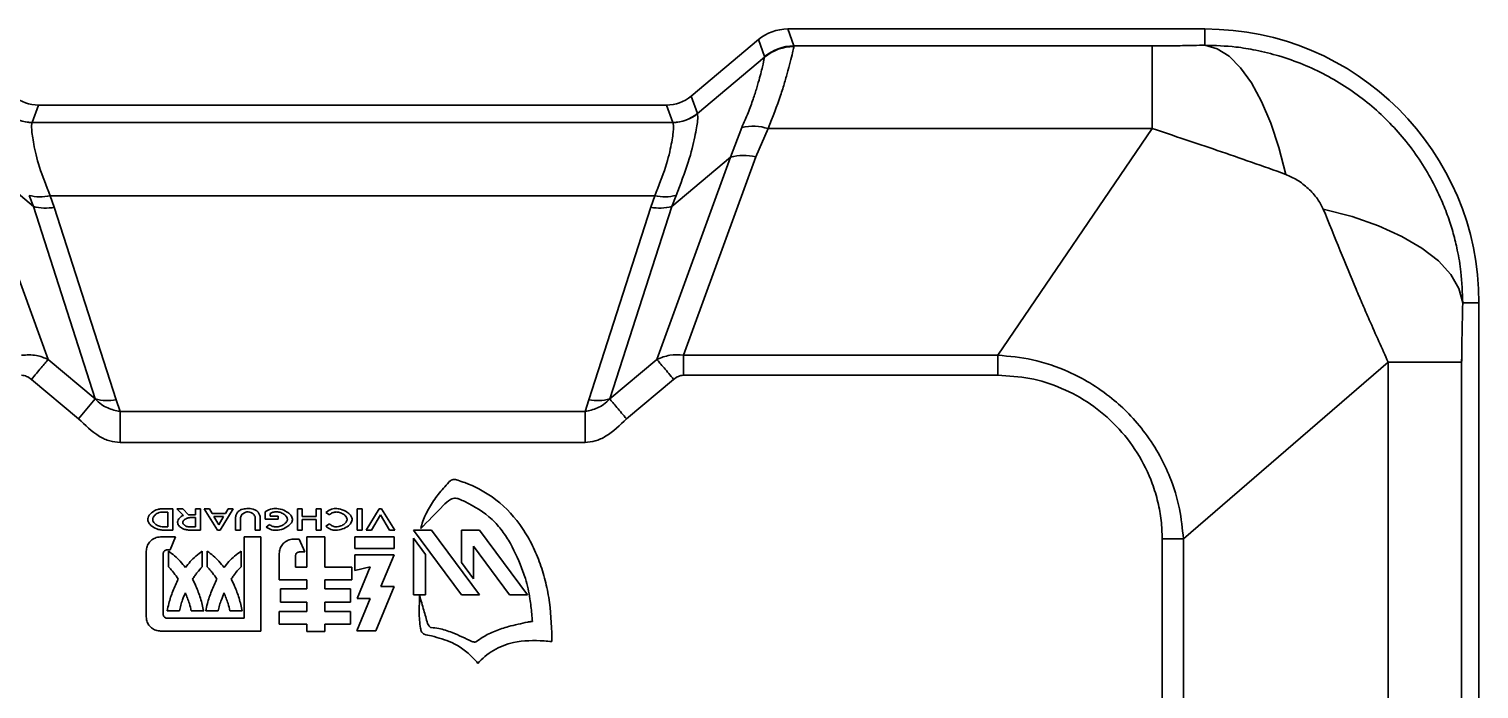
# Model space of a CAD drawing. Header units: millimetres. Extents: x 0 to 420, y 0 to 297.
# Drawn here: x 274.417 to 275.37, y 151.554 to 151.987 of the extents above; entities that cross this region are included whole.
import ezdxf

# ---------------------------------------------------------------- set-up
doc = ezdxf.new("R2010")
doc.units = ezdxf.units.MM

msp = doc.modelspace()

# ---------------------------------------------------------------- linework, layer by layer
at = {"color": 7, "linetype": 'Continuous', "lineweight": 35}
for p, q in [((274.89641, 151.98029), (274.85214, 151.94314)), ((274.89641, 151.98029), (274.90046, 151.96915)), ((274.91972, 151.97616), (274.91567, 151.9873)), ((275.18976, 151.9873), (274.91567, 151.9873)), ((275.18976, 151.97664), (275.18976, 151.9873)), ((274.90046, 151.96915), (274.90046, 151.96883)), ((274.91972, 151.97616), (274.91971, 151.97576)), ((274.91972, 151.97616), (275.15514, 151.97616)), ((275.15514, 151.92185), (275.15514, 151.97616)), ((274.90046, 151.96883), (274.85628, 151.93176)), ((274.85214, 151.94314), (274.85628, 151.93176)), ((274.42344, 151.9373), (274.4193, 151.92592)), ((274.83609, 151.9373), (274.42344, 151.9373)), ((274.83609, 151.9373), (274.84023, 151.92592)), ((274.85628, 151.93176), (274.85632, 151.93167)), ((274.41925, 151.92582), (274.4193, 151.92592)), ((274.84027, 151.92582), (274.41925, 151.92582)), ((274.84027, 151.92582), (274.84023, 151.92592)), ((274.87811, 151.90316), (274.88551, 151.92266)), ((274.90278, 151.92185), (274.89459, 151.90329)), ((275.15514, 151.92185), (274.90278, 151.92185)), ((275.05362, 151.77296), (275.15514, 151.92185)), ((274.42982, 151.77017), (274.38142, 151.90316)), ((274.38142, 151.90316), (274.4201, 151.8707)), ((274.8297, 151.77017), (274.87811, 151.90316)), ((274.87811, 151.90316), (274.83942, 151.8707)), ((274.89459, 151.90329), (274.84716, 151.77296)), ((274.4201, 151.8707), (274.41722, 151.87796)), ((274.4312, 151.87768), (274.43384, 151.87013)), ((274.82833, 151.87768), (274.4312, 151.87768)), ((274.82569, 151.87013), (274.82833, 151.87768)), ((274.84231, 151.87796), (274.83942, 151.8707)), ((274.4201, 151.8707), (274.46079, 151.74418)), ((274.43384, 151.87013), (274.47452, 151.74361)), ((274.785, 151.74361), (274.82569, 151.87013)), ((274.83942, 151.8707), (274.79874, 151.74418)), ((275.35907, 151.8073), (275.36976, 151.8073)), ((275.36976, 151.53684), (275.36976, 151.8073)), ((274.46079, 151.74418), (274.42982, 151.77017)), ((274.8297, 151.77017), (274.79874, 151.74418)), ((275.05362, 151.77296), (274.84716, 151.77296)), ((274.84716, 151.77296), (274.84716, 151.75977)), ((275.05362, 151.75977), (275.05362, 151.77296)), ((275.05362, 151.75977), (274.84716, 151.75977)), ((275.17558, 151.65232), (275.31007, 151.76843)), ((275.31007, 151.5202), (275.31007, 151.76843)), ((275.35837, 151.76843), (275.35837, 151.54103)), ((274.4498, 151.73109), (274.41883, 151.75707)), ((274.84069, 151.75707), (274.80973, 151.73109)), ((274.4498, 151.73109), (274.46079, 151.74418)), ((274.47452, 151.74361), (274.477, 151.73591)), ((274.78253, 151.73591), (274.785, 151.74361)), ((274.477, 151.71558), (274.477, 151.73591)), ((274.78253, 151.73591), (274.477, 151.73591)), ((274.78253, 151.71558), (274.78253, 151.73591)), ((274.78253, 151.71558), (274.477, 151.71558)), ((274.50399, 151.672), (274.51163, 151.672)), ((274.50428, 151.66983), (274.50848, 151.66983)), ((274.50848, 151.66983), (274.50848, 151.66023)), ((274.51163, 151.672), (274.51163, 151.65805)), ((274.51429, 151.672), (274.51818, 151.672)), ((274.51875, 151.66765), (274.51429, 151.672)), ((274.51818, 151.672), (274.52196, 151.66813)), ((274.52285, 151.66815), (274.52669, 151.66815)), ((274.52298, 151.66619), (274.52669, 151.66619)), ((274.52669, 151.672), (274.52992, 151.672)), ((274.52669, 151.66815), (274.52669, 151.672)), ((274.52669, 151.66619), (274.52669, 151.66011)), ((274.52992, 151.672), (274.52992, 151.65805)), ((274.53231, 151.672), (274.5357, 151.672)), ((274.54105, 151.65805), (274.53231, 151.672)), ((274.5357, 151.672), (274.53753, 151.66892)), ((274.53753, 151.66892), (274.54625, 151.66892)), ((274.54189, 151.66148), (274.53866, 151.66694)), ((274.53866, 151.66694), (274.5451, 151.66694)), ((274.5451, 151.66694), (274.54189, 151.66148)), ((274.55145, 151.672), (274.54271, 151.65805)), ((274.54625, 151.66892), (274.54804, 151.672)), ((274.54804, 151.672), (274.55145, 151.672)), ((274.55295, 151.65805), (274.55295, 151.6664)), ((274.55611, 151.66581), (274.55611, 151.65805)), ((274.5659, 151.65805), (274.5659, 151.66581)), ((274.56905, 151.6664), (274.56905, 151.65805)), ((274.57242, 151.66514), (274.57242, 151.6701)), ((274.58088, 151.66514), (274.57242, 151.66514)), ((274.57567, 151.66892), (274.57567, 151.66714)), ((274.57567, 151.66714), (274.58088, 151.66714)), ((274.58088, 151.66714), (274.58088, 151.66514)), ((274.59356, 151.672), (274.59671, 151.672)), ((274.59356, 151.65805), (274.59356, 151.672)), ((274.59671, 151.672), (274.59671, 151.66704)), ((274.59671, 151.66704), (274.60593, 151.66704)), ((274.59671, 151.66498), (274.59671, 151.65805)), ((274.60593, 151.66498), (274.59671, 151.66498)), ((274.60593, 151.672), (274.60908, 151.672)), ((274.60593, 151.66704), (274.60593, 151.672)), ((274.60593, 151.65805), (274.60593, 151.66498)), ((274.60908, 151.672), (274.60908, 151.65805)), ((274.6146, 151.66795), (274.61211, 151.66949)), ((274.6328, 151.65805), (274.6328, 151.672)), ((274.6328, 151.672), (274.63606, 151.672)), ((274.63606, 151.672), (274.63606, 151.65805)), ((274.63869, 151.65805), (274.6473, 151.672)), ((274.64809, 151.66797), (274.64221, 151.65805)), ((274.6473, 151.672), (274.64885, 151.672)), ((274.65395, 151.65805), (274.64809, 151.66797)), ((274.64885, 151.672), (274.65747, 151.65805)), ((274.50848, 151.66023), (274.5046, 151.66023)), ((274.51163, 151.65805), (274.5046, 151.65805)), ((274.52992, 151.65805), (274.52193, 151.65805)), ((274.52669, 151.66011), (274.52243, 151.66011)), ((274.54271, 151.65805), (274.54105, 151.65805)), ((274.55611, 151.65805), (274.55295, 151.65805)), ((274.56905, 151.65805), (274.5659, 151.65805)), ((274.5731, 151.65993), (274.57512, 151.66159)), ((274.59671, 151.65805), (274.59356, 151.65805)), ((274.60908, 151.65805), (274.60593, 151.65805)), ((274.61211, 151.66058), (274.6146, 151.66213)), ((274.63606, 151.65805), (274.6328, 151.65805)), ((274.64221, 151.65805), (274.63869, 151.65805)), ((274.65747, 151.65805), (274.65395, 151.65805)), ((274.66972, 151.65802), (274.68156, 151.65802)), ((274.70129, 151.61545), (274.66972, 151.65802)), ((274.68156, 151.65802), (274.71313, 151.61545)), ((274.70129, 151.65802), (274.71313, 151.65802)), ((274.70129, 151.63673), (274.70129, 151.65802)), ((274.71313, 151.65802), (274.7447, 151.61545)), ((274.50368, 151.65349), (274.51337, 151.65349)), ((274.51337, 151.65349), (274.50986, 151.645)), ((274.55856, 151.65349), (274.56962, 151.65349)), ((274.55856, 151.60016), (274.55856, 151.65349)), ((274.56962, 151.65349), (274.56962, 151.59167)), ((274.59097, 151.65203), (274.59474, 151.65203)), ((274.59474, 151.65203), (274.59843, 151.64363)), ((274.59963, 151.65349), (274.61155, 151.65349)), ((274.59963, 151.63362), (274.59963, 151.65349)), ((274.61155, 151.65349), (274.61155, 151.63362)), ((274.63118, 151.64585), (274.63118, 151.65348)), ((274.63118, 151.65348), (274.65716, 151.65348)), ((274.65716, 151.64585), (274.63118, 151.64585)), ((274.65716, 151.65348), (274.65716, 151.64585)), ((274.66972, 151.61545), (274.66972, 151.6527)), ((274.66972, 151.6527), (274.67761, 151.64206)), ((274.73286, 151.61545), (274.70918, 151.64738)), ((274.70918, 151.64738), (274.70918, 151.62609)), ((275.16165, 151.65232), (275.17558, 151.65232)), ((275.16165, 151.43981), (275.16165, 151.65232)), ((275.17558, 151.43981), (275.17558, 151.65232)), ((274.49425, 151.6011), (274.49425, 151.64415)), ((274.50531, 151.64234), (274.50531, 151.60282)), ((274.50986, 151.645), (274.50805, 151.645)), ((274.50883, 151.63394), (274.50883, 151.64415)), ((274.53103, 151.64415), (274.53103, 151.63394)), ((274.53429, 151.63394), (274.53429, 151.64415)), ((274.5565, 151.64415), (274.5565, 151.63394)), ((274.58162, 151.62522), (274.58162, 151.64269)), ((274.59234, 151.64123), (274.59234, 151.63362)), ((274.59843, 151.64363), (274.595, 151.64363)), ((274.63118, 151.64176), (274.65716, 151.64176)), ((274.63118, 151.63157), (274.63118, 151.64176)), ((274.65716, 151.64176), (274.64833, 151.62091)), ((274.67761, 151.64206), (274.67761, 151.61545)), ((274.70918, 151.62609), (274.70129, 151.63673)), ((274.59234, 151.63362), (274.59963, 151.63362)), ((274.61155, 151.63362), (274.62929, 151.63362)), ((274.62929, 151.63362), (274.62929, 151.62522)), ((274.64138, 151.63396), (274.63118, 151.63157)), ((274.63289, 151.61311), (274.64138, 151.63396)), ((274.59963, 151.62522), (274.58162, 151.62522)), ((274.58248, 151.61946), (274.59963, 151.61946)), ((274.58248, 151.61072), (274.58248, 151.61946)), ((274.59963, 151.61946), (274.59963, 151.62522)), ((274.61155, 151.62522), (274.61155, 151.61946)), ((274.62929, 151.62522), (274.61155, 151.62522)), ((274.61155, 151.61946), (274.62844, 151.61946)), ((274.62844, 151.61946), (274.62844, 151.61072)), ((274.65716, 151.62091), (274.64516, 151.59184)), ((274.64833, 151.62091), (274.65716, 151.62091)), ((274.59963, 151.61072), (274.58248, 151.61072)), ((274.59963, 151.60462), (274.59963, 151.61072)), ((274.61155, 151.61072), (274.61155, 151.60462)), ((274.62844, 151.61072), (274.61155, 151.61072)), ((274.63255, 151.59184), (274.64138, 151.61311)), ((274.64138, 151.61311), (274.63289, 151.61311)), ((274.67761, 151.61545), (274.66972, 151.61545)), ((274.71313, 151.61545), (274.70129, 151.61545)), ((274.7447, 151.61545), (274.73286, 151.61545)), ((274.51611, 151.60487), (274.50797, 151.60487)), ((274.50805, 151.60016), (274.55856, 151.60016)), ((274.53198, 151.60487), (274.52375, 151.60487)), ((274.54158, 151.60487), (274.53335, 151.60487)), ((274.55736, 151.60487), (274.54921, 151.60487)), ((274.58162, 151.60462), (274.59963, 151.60462)), ((274.58162, 151.59622), (274.58162, 151.60462)), ((274.61155, 151.60462), (274.62852, 151.60462)), ((274.62852, 151.60462), (274.62852, 151.59622)), ((274.56962, 151.59167), (274.50368, 151.59167)), ((274.59963, 151.59622), (274.58162, 151.59622)), ((274.59963, 151.59133), (274.59963, 151.59622)), ((274.61155, 151.59133), (274.59963, 151.59133)), ((274.61155, 151.59622), (274.61155, 151.59133)), ((274.62852, 151.59622), (274.61155, 151.59622)), ((274.64516, 151.59184), (274.63255, 151.59184))]:
    msp.add_line(p, q, dxfattribs=at)
at = {"color": 7, "linetype": 'Continuous', "lineweight": 35, "flags": 128}
for points in [[(275.24288, 151.89177), (275.23837, 151.90938), (275.23304, 151.92544), (275.22699, 151.93969), (275.22032, 151.95189), (275.21314, 151.96183), (275.20557, 151.96934), (275.19773, 151.97431), (275.18976, 151.97664)], [(275.26746, 151.86895), (275.28637, 151.86398), (275.30369, 151.85796), (275.3191, 151.85102), (275.33231, 151.84328), (275.34309, 151.83487), (275.35123, 151.82597), (275.35659, 151.81672), (275.35907, 151.8073)]]:
    msp.add_lwpolyline(points, dxfattribs=at)
at = {"color": 7, "linetype": 'Continuous', "lineweight": 35}
for centre, radius, start, end in [((275.18976, 151.8073), 0.18, 360, 90), ((274.91975, 151.94611), 0.03004, 90.05864, 129.94136), ((274.91964, 151.94576), 0.03, 89.85901, 129.74994), ((274.41929, 151.95086), 0.02504, 230.03569, 269.90674), ((274.41932, 151.95095), 0.02504, 230.05864, 269.94136), ((274.84021, 151.95095), 0.02504, 270.05864, 309.94136), ((274.84023, 151.95086), 0.02504, 270.09326, 309.96431), ((274.89266, 151.89041), 0.03303, 72.15722, 102.50189), ((274.88663, 151.86785), 0.03632, 77.33678, 103.57014), ((274.42479, 151.9062), 0.02923, 254.99384, 282.66448), ((274.83474, 151.9062), 0.02923, 257.33552, 285.00616), ((274.42819, 151.89976), 0.03016, 254.4497, 280.79661), ((274.83134, 151.89976), 0.03016, 259.20339, 285.55031), ((274.46887, 151.77324), 0.03017, 254.44976, 280.79653), ((274.79065, 151.77324), 0.03016, 259.20334, 285.55039)]:
    msp.add_arc(centre, radius, start, end, dxfattribs=at)
for centre, major_axis, start_param, end_param in [((274.9157, 151.95726), (0.01028, -0.02823), 2.793026, 3.49016), ((274.42346, 151.96233), (0.00856, 0.02353), 2.793026, 3.49016), ((274.83606, 151.96233), (0.00856, -0.02353), 5.934618, 6.631752)]:
    msp.add_ellipse(centre, major_axis=major_axis, ratio=0.998448, start_param=start_param, end_param=end_param, dxfattribs=at)
for points, knots in [([(274.91971, 151.97576), (274.91953, 151.97491), (274.91916, 151.97323), (274.91785, 151.96765), (274.91604, 151.9606), (274.91372, 151.95246), (274.91004, 151.94052), (274.90572, 151.9294), (274.90278, 151.92185)], [0, 0, 0, 0, 0.166395, 0.326802, 0.479925, 0.610174, 0.735331, 1, 1, 1, 1]), ([(275.15514, 151.97616), (275.15786, 151.97617), (275.16457, 151.9762), (275.17621, 151.97636), (275.18486, 151.97654), (275.18976, 151.97664)], [0, 0, 0, 0, 0.226599, 0.561025, 1, 1, 1, 1]), ([(275.18976, 151.97664), (275.19654, 151.97642), (275.20773, 151.97605), (275.22396, 151.97338), (275.2388, 151.96971), (275.25935, 151.96244), (275.28364, 151.94959), (275.30908, 151.92903), (275.33017, 151.90397), (275.3427, 151.88134), (275.34953, 151.86395), (275.35297, 151.85303), (275.35589, 151.84097), (275.35847, 151.82577), (275.35885, 151.8141), (275.35907, 151.8073)], [0, 0, 0, 0, 0.076443, 0.126237, 0.185346, 0.248673, 0.371897, 0.493418, 0.615548, 0.739261, 0.783292, 0.826338, 0.868398, 0.923222, 1, 1, 1, 1]), ([(274.88551, 151.92266), (274.88693, 151.92591), (274.8898, 151.93248), (274.89294, 151.94115), (274.89543, 151.94886), (274.8978, 151.9572), (274.89973, 151.96521), (274.90021, 151.96761), (274.90046, 151.96883)], [0, 0, 0, 0, 0.1289949, 0.2604651, 0.3866644, 0.5150401, 0.7527723, 1, 1, 1, 1]), ([(274.85632, 151.93167), (274.85647, 151.93051), (274.85677, 151.92822), (274.85489, 151.9169), (274.85098, 151.90048), (274.84522, 151.88553), (274.84231, 151.87796)], [0, 0, 0, 0, 0.2474427, 0.4865597, 0.7402703, 1, 1, 1, 1]), ([(274.41925, 151.92582), (274.41903, 151.92468), (274.41861, 151.92251), (274.4201, 151.91203), (274.42338, 151.89742), (274.42859, 151.88426), (274.4312, 151.87768)], [0, 0, 0, 0, 0.262701, 0.501004, 0.750686, 1, 1, 1, 1]), ([(274.82833, 151.87768), (274.83094, 151.88426), (274.83615, 151.89743), (274.83943, 151.91203), (274.84092, 151.92251), (274.8405, 151.92468), (274.84027, 151.92582)], [0, 0, 0, 0, 0.249344, 0.499045, 0.737295, 1, 1, 1, 1]), ([(275.24288, 151.89177), (275.22785, 151.89709), (275.19861, 151.90743), (275.16936, 151.91713), (275.15514, 151.92185)], [0, 0, 0, 0, 0.513929, 1, 1, 1, 1]), ([(275.26746, 151.86895), (275.26626, 151.87126), (275.2637, 151.87621), (275.25766, 151.88261), (275.25071, 151.88824), (275.2454, 151.89063), (275.24288, 151.89177)], [0, 0, 0, 0, 0.228464, 0.490672, 0.757738, 1, 1, 1, 1]), ([(275.31007, 151.76843), (275.30806, 151.77291), (275.30401, 151.78197), (275.29835, 151.79468), (275.29333, 151.80619), (275.28687, 151.8213), (275.27816, 151.84249), (275.27114, 151.85986), (275.26746, 151.86895)], [0, 0, 0, 0, 0.140816, 0.284488, 0.382285, 0.482496, 0.729213, 1, 1, 1, 1]), ([(275.35907, 151.8073), (275.35886, 151.79836), (275.35859, 151.78717), (275.35842, 151.77437), (275.35838, 151.77047), (275.35838, 151.76898), (275.35837, 151.76843)], [0, 0, 0, 0, 0.712288, 0.891315, 0.960245, 1, 1, 1, 1]), ([(274.42982, 151.77017), (274.42729, 151.77121), (274.42185, 151.77343), (274.41567, 151.77312), (274.41237, 151.77296)], [0, 0, 0, 0, 0.466493, 1, 1, 1, 1]), ([(274.42982, 151.77017), (274.42919, 151.76942), (274.42792, 151.7679), (274.4252, 151.76466), (274.42211, 151.76098), (274.41991, 151.75836), (274.41883, 151.75707)], [0, 0, 0, 0, 0.245847, 0.4999986, 0.7541509, 1, 1, 1, 1]), ([(274.84716, 151.77296), (274.84415, 151.77313), (274.83797, 151.77348), (274.8325, 151.77129), (274.8297, 151.77017)], [0, 0, 0, 0, 0.487848, 1, 1, 1, 1]), ([(274.84069, 151.75707), (274.83961, 151.75836), (274.83742, 151.76098), (274.83433, 151.76466), (274.83161, 151.7679), (274.83033, 151.76942), (274.8297, 151.77017)], [0, 0, 0, 0, 0.245849, 0.500001, 0.754152, 1, 1, 1, 1]), ([(275.17558, 151.65232), (275.17493, 151.65893), (275.17356, 151.67274), (275.1678, 151.69102), (275.16003, 151.70759), (275.15102, 151.72162), (275.14031, 151.73415), (275.12815, 151.74534), (275.11487, 151.75467), (275.09751, 151.7637), (275.07722, 151.7707), (275.06125, 151.77223), (275.05362, 151.77296)], [0, 0, 0, 0, 0.105818, 0.221247, 0.303726, 0.397637, 0.486458, 0.56599, 0.660847, 0.744444, 0.877991, 1, 1, 1, 1]), ([(275.35816, 151.76843), (275.35818, 151.7685), (275.35823, 151.76864), (275.35831, 151.76934), (275.35835, 151.77008), (275.35838, 151.77061)], [0, 0, 0, 0, 0.207126, 0.438229, 1, 1, 1, 1]), ([(274.41237, 151.75977), (274.41292, 151.75973), (274.41406, 151.75966), (274.41634, 151.75889), (274.41782, 151.7578), (274.41883, 151.75707)], [0, 0, 0, 0, 0.232062, 0.478453, 1, 1, 1, 1]), ([(274.84069, 151.75707), (274.8417, 151.75781), (274.84319, 151.75889), (274.84547, 151.75966), (274.84661, 151.75973), (274.84716, 151.75977)], [0, 0, 0, 0, 0.521782, 0.769325, 1, 1, 1, 1]), ([(275.16165, 151.65232), (275.16151, 151.6563), (275.16123, 151.66439), (275.15903, 151.67656), (275.15444, 151.69173), (275.14594, 151.70914), (275.13202, 151.72683), (275.11509, 151.74128), (275.09575, 151.75181), (275.07503, 151.75851), (275.06067, 151.75936), (275.05362, 151.75977)], [0, 0, 0, 0, 0.070722, 0.143758, 0.21913, 0.352151, 0.485358, 0.616819, 0.745052, 0.874872, 1, 1, 1, 1]), ([(275.31007, 151.76843), (275.31679, 151.76843), (275.33036, 151.76843), (275.34503, 151.76843), (275.35523, 151.76843), (275.35733, 151.76843), (275.35837, 151.76843)], [0, 0, 0, 0, 0.247804, 0.5, 0.752196, 1, 1, 1, 1]), ([(274.477, 151.73591), (274.47426, 151.73653), (274.46998, 151.73748), (274.46447, 151.74055), (274.46208, 151.74291), (274.46079, 151.74418)], [0, 0, 0, 0, 0.4521486, 0.7055371, 1, 1, 1, 1]), ([(274.79874, 151.74418), (274.79745, 151.74291), (274.79505, 151.74055), (274.78955, 151.73748), (274.78527, 151.73653), (274.78253, 151.73591)], [0, 0, 0, 0, 0.294463, 0.547852, 1, 1, 1, 1]), ([(274.80973, 151.73109), (274.80865, 151.73237), (274.80645, 151.73499), (274.80336, 151.73868), (274.80064, 151.74191), (274.79937, 151.74344), (274.79874, 151.74418)], [0, 0, 0, 0, 0.245848, 0.5, 0.754152, 1, 1, 1, 1]), ([(274.477, 151.71558), (274.47476, 151.71579), (274.47005, 151.71623), (274.46026, 151.721), (274.45414, 151.7269), (274.4498, 151.73109)], [0, 0, 0, 0, 0.209288, 0.438923, 1, 1, 1, 1]), ([(274.80973, 151.73109), (274.8054, 151.72692), (274.79929, 151.72103), (274.78951, 151.71623), (274.78478, 151.71579), (274.78253, 151.71558)], [0, 0, 0, 0, 0.558619, 0.78934, 1, 1, 1, 1]), ([(274.67454, 151.65898), (274.67496, 151.6606), (274.67623, 151.66546), (274.68028, 151.67298), (274.68583, 151.68172), (274.69057, 151.68688), (274.69296, 151.68949)], [0, 0, 0, 0, 0.138868, 0.417722, 0.706333, 1, 1, 1, 1]), ([(274.69296, 151.68949), (274.69347, 151.68996), (274.69433, 151.69075), (274.69594, 151.69129), (274.69742, 151.69124), (274.69837, 151.69097), (274.69885, 151.69083)], [0, 0, 0, 0, 0.319453, 0.543111, 0.766311, 1, 1, 1, 1]), ([(274.69885, 151.69083), (274.70043, 151.6903), (274.70837, 151.68762), (274.72361, 151.67972), (274.73764, 151.66547), (274.74673, 151.6508), (274.75213, 151.63895), (274.75609, 151.62656), (274.75983, 151.60938), (274.7604, 151.59616), (274.76078, 151.58726)], [0, 0, 0, 0, 0.03865, 0.194338, 0.392706, 0.493149, 0.593544, 0.693896, 0.794211, 1, 1, 1, 1]), ([(274.74333, 151.62613), (274.74279, 151.62771), (274.74009, 151.63561), (274.7354, 151.6464), (274.72818, 151.65766), (274.71914, 151.66818), (274.70883, 151.67426), (274.70046, 151.6782), (274.69785, 151.67906), (274.69575, 151.67898), (274.69275, 151.67756), (274.6858, 151.67056), (274.67943, 151.66401), (274.67454, 151.65898)], [0, 0, 0, 0, 0.048169, 0.241379, 0.33788, 0.433916, 0.639701, 0.675797, 0.701807, 0.718369, 0.734888, 0.796355, 1, 1, 1, 1]), ([(274.5046, 151.65805), (274.50375, 151.65814), (274.50152, 151.65839), (274.49869, 151.65989), (274.49655, 151.66179), (274.49554, 151.66343), (274.49519, 151.66487), (274.49541, 151.66636), (274.49638, 151.66817), (274.49848, 151.67016), (274.50119, 151.67169), (274.50324, 151.67192), (274.50399, 151.672)], [0, 0, 0, 0, 0.103068, 0.272975, 0.380129, 0.450745, 0.504132, 0.557726, 0.630958, 0.750137, 0.907593, 1, 1, 1, 1]), ([(274.5046, 151.66023), (274.504, 151.6603), (274.50253, 151.66048), (274.50065, 151.66154), (274.49926, 151.66286), (274.49861, 151.66402), (274.49842, 151.66504), (274.49862, 151.66612), (274.49937, 151.66741), (274.5008, 151.66869), (274.50255, 151.66964), (274.50379, 151.66977), (274.50428, 151.66983)], [0, 0, 0, 0, 0.107522, 0.269023, 0.38047, 0.452163, 0.50862, 0.565188, 0.646662, 0.775363, 0.910485, 1, 1, 1, 1]), ([(274.52193, 151.65805), (274.52116, 151.65814), (274.5193, 151.65835), (274.51714, 151.65947), (274.51565, 151.66083), (274.51499, 151.66192), (274.51478, 151.66299), (274.51497, 151.66415), (274.51571, 151.66554), (274.51699, 151.6669), (274.5182, 151.66742), (274.51875, 151.66765)], [0, 0, 0, 0, 0.147974, 0.353463, 0.450206, 0.530143, 0.591907, 0.65363, 0.750939, 0.887099, 1, 1, 1, 1]), ([(274.52243, 151.66011), (274.52202, 151.66015), (274.52129, 151.66024), (274.52047, 151.6606), (274.51991, 151.66092), (274.5195, 151.66119), (274.51913, 151.6615), (274.51871, 151.66193), (274.51837, 151.66243), (274.51822, 151.66294), (274.51823, 151.66328), (274.5183, 151.66364), (274.51848, 151.66399), (274.5188, 151.6644), (274.5191, 151.66469), (274.51943, 151.66495), (274.51977, 151.66518), (274.52013, 151.66539), (274.5205, 151.66557), (274.52088, 151.66574), (274.52127, 151.66588), (274.52167, 151.666), (274.52203, 151.66609), (274.52247, 151.66617), (274.52281, 151.66618), (274.52298, 151.66619)], [0, 0, 0, 0, 0.104931, 0.188559, 0.230252, 0.271948, 0.313654, 0.355384, 0.425825, 0.468883, 0.490273, 0.510955, 0.563746, 0.591003, 0.644663, 0.671402, 0.698138, 0.751654, 0.778385, 0.805115, 0.858613, 0.885344, 0.912077, 0.955815, 1, 1, 1, 1]), ([(274.52196, 151.66813), (274.52203, 151.66813), (274.52218, 151.66814), (274.52248, 151.66815), (274.5227, 151.66815), (274.52285, 151.66815)], [0, 0, 0, 0, 0.253407, 0.506797, 1, 1, 1, 1]), ([(274.55295, 151.6664), (274.553, 151.66683), (274.5531, 151.66787), (274.5539, 151.6694), (274.55525, 151.67081), (274.55746, 151.6719), (274.56064, 151.67224), (274.56387, 151.67209), (274.56653, 151.67101), (274.56805, 151.66951), (274.56891, 151.66789), (274.56901, 151.66681), (274.56905, 151.6664)], [0, 0, 0, 0, 0.057396, 0.142461, 0.228893, 0.320305, 0.471061, 0.658867, 0.756094, 0.853964, 0.944424, 1, 1, 1, 1]), ([(274.5659, 151.66581), (274.56586, 151.66616), (274.56577, 151.66695), (274.56503, 151.66814), (274.56382, 151.6692), (274.56217, 151.66993), (274.5604, 151.67003), (274.55872, 151.66949), (274.55738, 151.66857), (274.55649, 151.66743), (274.55614, 151.66647), (274.55611, 151.66596), (274.55611, 151.66581)], [0, 0, 0, 0, 0.075155, 0.16832, 0.291124, 0.415852, 0.54785, 0.661465, 0.788026, 0.890381, 0.967538, 1, 1, 1, 1]), ([(274.57242, 151.6701), (274.57394, 151.67089), (274.57664, 151.67227), (274.58142, 151.67227), (274.58533, 151.67085), (274.58818, 151.66893), (274.58964, 151.66725), (274.59025, 151.66594), (274.59035, 151.66472), (274.58999, 151.66343), (274.58885, 151.66174), (274.58617, 151.65963), (274.58242, 151.65805), (274.57823, 151.65771), (274.5752, 151.65859), (274.57364, 151.65959), (274.5731, 151.65993)], [0, 0, 0, 0, 0.120432, 0.213162, 0.331684, 0.413005, 0.455865, 0.488872, 0.514902, 0.540892, 0.583063, 0.658706, 0.781016, 0.867724, 0.954736, 1, 1, 1, 1]), ([(274.57512, 151.66159), (274.57585, 151.66116), (274.57729, 151.66031), (274.57979, 151.65996), (274.58233, 151.66046), (274.58443, 151.66148), (274.58595, 151.66271), (274.58672, 151.66378), (274.58703, 151.66477), (274.58696, 151.66573), (274.58641, 151.66687), (274.58503, 151.66831), (274.58284, 151.66956), (274.58009, 151.67026), (274.57763, 151.66988), (274.57625, 151.6692), (274.57567, 151.66892)], [0, 0, 0, 0, 0.08987, 0.176538, 0.263027, 0.362446, 0.423179, 0.470099, 0.500982, 0.532068, 0.57022, 0.633522, 0.742023, 0.836258, 0.931198, 1, 1, 1, 1]), ([(274.61211, 151.66949), (274.61308, 151.67022), (274.615, 151.67167), (274.61853, 151.67237), (274.62242, 151.67181), (274.62569, 151.67031), (274.62805, 151.66834), (274.62913, 151.66681), (274.62955, 151.66539), (274.62943, 151.66402), (274.62863, 151.66241), (274.62663, 151.66038), (274.62325, 151.65851), (274.61917, 151.65761), (274.61546, 151.65831), (274.6133, 151.65954), (274.61229, 151.66042), (274.61211, 151.66058)], [0, 0, 0, 0, 0.0851898, 0.1689633, 0.2461857, 0.3609459, 0.4182105, 0.4624632, 0.4917446, 0.5212139, 0.5573808, 0.6170712, 0.7200168, 0.8276822, 0.9052049, 0.9826242, 1, 1, 1, 1]), ([(274.6146, 151.66213), (274.61519, 151.66163), (274.61635, 151.66064), (274.61856, 151.66004), (274.62104, 151.66023), (274.62331, 151.66118), (274.62501, 151.66251), (274.62586, 151.6637), (274.6262, 151.66471), (274.62613, 151.66573), (274.62556, 151.6669), (274.62421, 151.66829), (274.62197, 151.66954), (274.6193, 151.6701), (274.6169, 151.66961), (274.61545, 151.66876), (274.61477, 151.66811), (274.6146, 151.66795)], [0, 0, 0, 0, 0.079836, 0.158698, 0.232948, 0.337554, 0.41275, 0.456024, 0.489191, 0.522624, 0.56103, 0.622793, 0.723203, 0.826712, 0.901133, 0.975506, 1, 1, 1, 1]), ([(274.49425, 151.64415), (274.49435, 151.64521), (274.49455, 151.64735), (274.49621, 151.65013), (274.49859, 151.65223), (274.50123, 151.65334), (274.50299, 151.65345), (274.50368, 151.65349)], [0, 0, 0, 0, 0.217033, 0.432668, 0.640579, 0.859649, 1, 1, 1, 1]), ([(274.58162, 151.64269), (274.58172, 151.64376), (274.58193, 151.64589), (274.58358, 151.64867), (274.58597, 151.65077), (274.58857, 151.65188), (274.59031, 151.65199), (274.59097, 151.65203)], [0, 0, 0, 0, 0.2182785, 0.4351494, 0.6441626, 0.864466, 1, 1, 1, 1]), ([(274.50805, 151.645), (274.50772, 151.64497), (274.50706, 151.6449), (274.50619, 151.64441), (274.50561, 151.64368), (274.50535, 151.64296), (274.50532, 151.64252), (274.50531, 151.64234)], [0, 0, 0, 0, 0.23459, 0.46963, 0.6837, 0.878789, 1, 1, 1, 1]), ([(274.50883, 151.64415), (274.51018, 151.64317), (274.51295, 151.64117), (274.51669, 151.63756), (274.51888, 151.63481), (274.51997, 151.63343)], [0, 0, 0, 0, 0.322508, 0.65906, 1, 1, 1, 1]), ([(274.51997, 151.63343), (274.52101, 151.63474), (274.52311, 151.63741), (274.52679, 151.64106), (274.52961, 151.64311), (274.53103, 151.64415)], [0, 0, 0, 0, 0.323586, 0.659323, 1, 1, 1, 1]), ([(274.53429, 151.64415), (274.53565, 151.64316), (274.5384, 151.64117), (274.5421, 151.63754), (274.54427, 151.63481), (274.54535, 151.63343)], [0, 0, 0, 0, 0.323845, 0.659773, 1, 1, 1, 1]), ([(274.54535, 151.63343), (274.54638, 151.63474), (274.54849, 151.63742), (274.55219, 151.64108), (274.55506, 151.64312), (274.5565, 151.64415)], [0, 0, 0, 0, 0.322168, 0.658364, 1, 1, 1, 1]), ([(274.595, 151.64363), (274.59463, 151.6436), (274.59401, 151.64356), (274.59322, 151.64317), (274.59268, 151.64259), (274.59239, 151.64191), (274.59235, 151.64143), (274.59234, 151.64123)], [0, 0, 0, 0, 0.2727578, 0.4578419, 0.6443533, 0.8508999, 1, 1, 1, 1]), ([(274.51526, 151.6258), (274.51432, 151.62717), (274.51287, 151.62929), (274.51069, 151.63199), (274.50945, 151.63329), (274.50883, 151.63394)], [0, 0, 0, 0, 0.481223, 0.740091, 1, 1, 1, 1]), ([(274.53103, 151.63394), (274.52991, 151.6327), (274.5282, 151.63081), (274.52614, 151.62804), (274.52517, 151.62654), (274.52469, 151.6258)], [0, 0, 0, 0, 0.484106, 0.741689, 1, 1, 1, 1]), ([(274.54064, 151.6258), (274.53971, 151.62719), (274.53829, 151.62932), (274.53611, 151.63198), (274.5349, 151.63329), (274.53429, 151.63394)], [0, 0, 0, 0, 0.48414, 0.741719, 1, 1, 1, 1]), ([(274.5565, 151.63394), (274.55536, 151.63271), (274.55362, 151.63083), (274.55158, 151.62803), (274.55057, 151.62654), (274.55007, 151.6258)], [0, 0, 0, 0, 0.482099, 0.740834, 1, 1, 1, 1]), ([(274.74793, 151.59793), (274.74778, 151.59959), (274.74736, 151.60457), (274.74659, 151.61181), (274.74511, 151.61955), (274.74392, 151.62394), (274.74333, 151.62613)], [0, 0, 0, 0, 0.174669, 0.524102, 0.761562, 1, 1, 1, 1]), ([(274.50797, 151.60487), (274.50831, 151.60651), (274.50925, 151.61093), (274.51159, 151.61799), (274.51403, 151.62318), (274.51526, 151.6258)], [0, 0, 0, 0, 0.22528, 0.610558, 1, 1, 1, 1]), ([(274.51997, 151.61688), (274.51933, 151.61534), (274.51821, 151.61263), (274.51687, 151.60862), (274.51637, 151.60613), (274.51611, 151.60487)], [0, 0, 0, 0, 0.3958448, 0.6967928, 1, 1, 1, 1]), ([(274.52375, 151.60487), (274.5234, 151.60651), (274.52279, 151.60939), (274.52135, 151.61334), (274.52043, 151.6157), (274.51997, 151.61688)], [0, 0, 0, 0, 0.397481, 0.698479, 1, 1, 1, 1]), ([(274.52469, 151.6258), (274.52541, 151.62429), (274.52736, 151.62022), (274.53005, 151.61329), (274.53133, 151.60769), (274.53198, 151.60487)], [0, 0, 0, 0, 0.225097, 0.610128, 1, 1, 1, 1]), ([(274.53335, 151.60487), (274.53369, 151.60651), (274.53463, 151.61093), (274.53697, 151.61799), (274.53941, 151.62318), (274.54064, 151.6258)], [0, 0, 0, 0, 0.225279, 0.610555, 1, 1, 1, 1]), ([(274.54535, 151.61688), (274.54475, 151.61533), (274.54368, 151.6126), (274.54233, 151.60861), (274.54183, 151.60612), (274.54158, 151.60487)], [0, 0, 0, 0, 0.396668, 0.697235, 1, 1, 1, 1]), ([(274.54921, 151.60487), (274.54885, 151.60651), (274.54821, 151.60938), (274.54672, 151.61333), (274.54581, 151.61569), (274.54535, 151.61688)], [0, 0, 0, 0, 0.397021, 0.698347, 1, 1, 1, 1]), ([(274.55007, 151.6258), (274.55079, 151.62429), (274.55274, 151.62022), (274.55543, 151.61329), (274.55671, 151.60769), (274.55736, 151.60487)], [0, 0, 0, 0, 0.225098, 0.610129, 1, 1, 1, 1]), ([(274.68167, 151.58847), (274.68, 151.58869), (274.67793, 151.58897), (274.67578, 151.59021), (274.67484, 151.59154), (274.6738, 151.5962), (274.67342, 151.60418), (274.67369, 151.61136), (274.67382, 151.61501)], [0, 0, 0, 0, 0.160025, 0.1969977, 0.234195, 0.3116862, 0.6494763, 1, 1, 1, 1]), ([(274.67382, 151.61501), (274.67428, 151.61341), (274.6752, 151.6102), (274.67688, 151.60404), (274.67824, 151.59952), (274.67911, 151.5966)], [0, 0, 0, 0, 0.2610648, 0.5221233, 1, 1, 1, 1]), ([(274.50368, 151.59167), (274.50259, 151.59178), (274.50041, 151.59199), (274.49756, 151.59367), (274.49546, 151.59609), (274.4944, 151.59871), (274.49429, 151.60043), (274.49425, 151.6011)], [0, 0, 0, 0, 0.220827, 0.440436, 0.651052, 0.864309, 1, 1, 1, 1]), ([(274.50531, 151.60282), (274.50534, 151.60251), (274.50541, 151.6019), (274.50587, 151.60108), (274.50656, 151.60051), (274.50732, 151.60021), (274.50782, 151.60018), (274.50805, 151.60016)], [0, 0, 0, 0, 0.215909, 0.431679, 0.642748, 0.836136, 1, 1, 1, 1]), ([(274.71116, 151.58475), (274.71251, 151.58573), (274.71635, 151.5885), (274.72342, 151.59189), (274.73336, 151.59511), (274.74059, 151.59663), (274.74483, 151.59752)], [0, 0, 0, 0, 0.137822, 0.3904798, 0.6426409, 1, 1, 1, 1]), ([(274.74483, 151.59752), (274.74524, 151.5976), (274.74596, 151.59774), (274.74699, 151.59788), (274.74761, 151.59791), (274.74793, 151.59793)], [0, 0, 0, 0, 0.400257, 0.699592, 1, 1, 1, 1]), ([(274.67911, 151.5966), (274.67932, 151.59615), (274.67968, 151.59532), (274.6804, 151.59452), (274.68097, 151.59409), (274.68126, 151.59402), (274.6814, 151.59399)], [0, 0, 0, 0, 0.4140445, 0.7491204, 0.8856781, 1, 1, 1, 1]), ([(274.6814, 151.59399), (274.68306, 151.59381), (274.68778, 151.59329), (274.69681, 151.5903), (274.7038, 151.58693), (274.70804, 151.5849)], [0, 0, 0, 0, 0.177002, 0.501951, 1, 1, 1, 1]), ([(274.71213, 151.57043), (274.71104, 151.57169), (274.70621, 151.57723), (274.69622, 151.58455), (274.68619, 151.58725), (274.68167, 151.58847)], [0, 0, 0, 0, 0.1389856, 0.6119172, 1, 1, 1, 1]), ([(274.70804, 151.5849), (274.70852, 151.58473), (274.70926, 151.58448), (274.71021, 151.58445), (274.71079, 151.58453), (274.71105, 151.58469), (274.71116, 151.58475)], [0, 0, 0, 0, 0.4659208, 0.7194786, 0.8846349, 1, 1, 1, 1]), ([(274.7606, 151.58479), (274.75894, 151.58494), (274.7506, 151.58569), (274.73963, 151.58546), (274.72641, 151.58159), (274.7183, 151.57685), (274.7136, 151.57197), (274.71213, 151.57043)], [0, 0, 0, 0, 0.095059, 0.477947, 0.614031, 0.878763, 1, 1, 1, 1]), ([(274.76078, 151.58726), (274.76078, 151.58706), (274.76077, 151.58664), (274.76069, 151.58582), (274.76063, 151.5852), (274.7606, 151.58479)], [0, 0, 0, 0, 0.252501, 0.504816, 1, 1, 1, 1])]:
    msp.add_open_spline(points, degree=3, knots=knots, dxfattribs=at)

doc.saveas('drawing.dxf')
